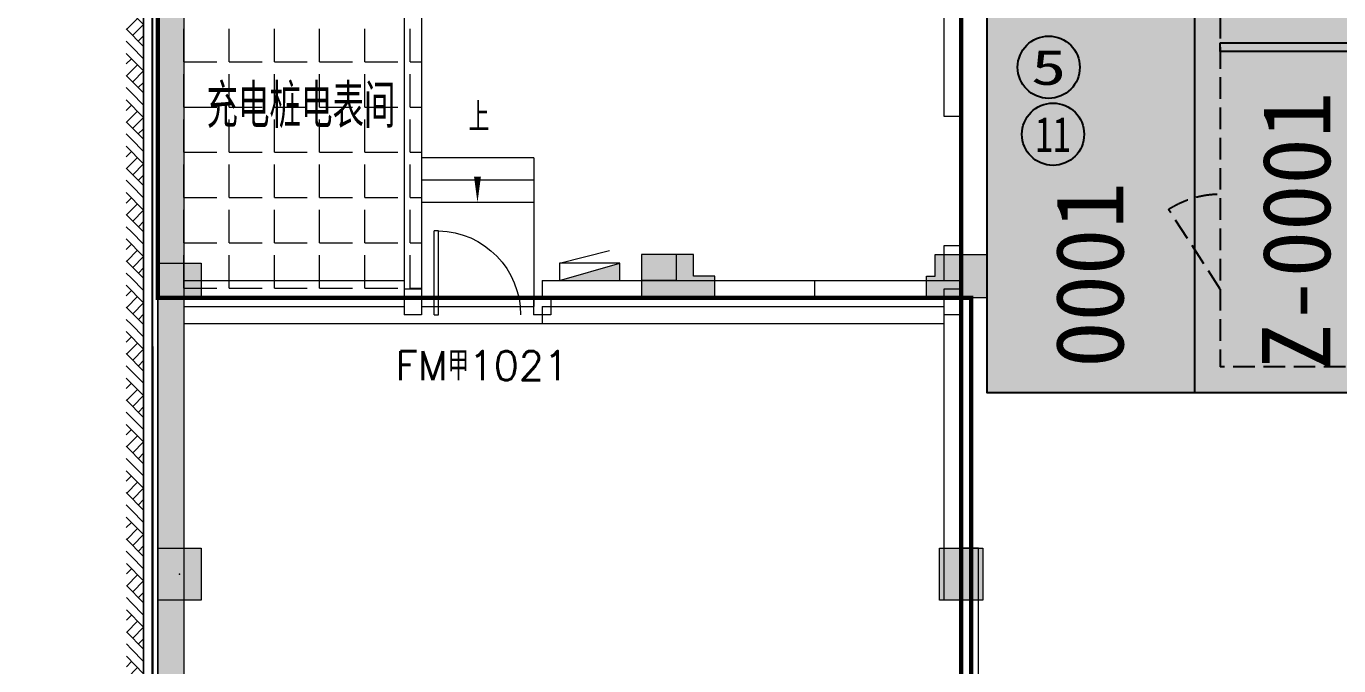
# Model space of a CAD drawing. Extents: x -264757 to 86229, y 4049843 to 4347093.
# Drawn here: x -102615 to -87418, y 4298849 to 4306249 of the extents above; entities that cross this region are included whole.
import ezdxf
from ezdxf.enums import TextEntityAlignment as Align

# ---------------------------------------------------------------- set-up
doc = ezdxf.new("R2010")
doc.units = 0
doc.header["$LTSCALE"] = 1000
doc.header["$MEASUREMENT"] = 0
doc.linetypes.add('AX-01DK-PB01$1$A-001-车位参照B1$0$A-001-车位参照B1$0$A-001-车位参照B1$0$A-H4-001-基本图形$0$A-001-车位B1$0$DASH', pattern=[0.35, 0.25, -0.1])
doc.linetypes.add('DASH', pattern=[0.35, 0.25, -0.1])
for name, color, linetype in [('不利因素11-尽端停车', 7, 'Continuous'), ('不利因素5-单面靠墙', 7, 'Continuous'), ('不可售车位', 255, 'Continuous'), ('子母车位', 7, 'Continuous')]:
    doc.layers.add(name, color=color, linetype=linetype)
doc.layers.add('无关图层', color=8, linetype='Continuous', lineweight=0)
doc.layers.add('车位归属楼栋范围线', color=7, linetype='Continuous', true_color=0x19e6c7)
doc.styles.add('AX-01DK-PB01$0$AX-001DK-01-PB01-02$0$_TCH_WINDOW', font='SIMPLEX', dxfattribs={"bigfont": 'GBCBIG'})
doc.styles.add('AX-01DK-PB01$0$AX-001DK-01-PP01$0$AX-001DK-01-PP01$0$_TCH_DIM', font='SIMPLEX', dxfattribs={"bigfont": 'GBCBIG'})
doc.styles.add('AX-01DK-PB01$1$AX-001DK-01-PB01-02$0$Standard', font='gbenor.shx', dxfattribs={"bigfont": 'gbcbig.shx'})
doc.styles.add('AX-ACK-BIANH1$0$黑体', font='simhei.ttf')
doc.styles.add('SX-ACK-PB01-WNC-ALL$0$黑体', font='simhei.ttf')
doc.styles.add('黑体', font='simhei.ttf')

# ---------------------------------------------------------------- blocks, each defined once
blk = doc.blocks.new('A$C741380cb')
at = {"layer": '子母车位', "true_color": 0x0617f9}
h = blk.add_hatch(color=5, dxfattribs=at)
h.dxf.hatch_style = 1
h.paths.add_polyline_path([(2400, 0), (2400, -10400), (0, -10400), (0, 0)])
blk = doc.blocks.new('子母车位1')
at = {"layer": '子母车位', "color": 8, "linetype": 'AX-01DK-PB01$1$A-001-车位参照B1$0$A-001-车位参照B1$0$A-001-车位参照B1$0$A-H4-001-基本图形$0$A-001-车位B1$0$DASH'}
for p, q in [((330318, -478521), (332118, -478521)), ((330318, -478521), (330318, -483071, 0)), ((332118, -478521), (332118, -483071, 0)), ((330318, -483071, 0), (332118, -483071, 0)), ((330318, -483621, 0), (332118, -483621, 0)), ((330318, -483621, 0), (330318, -488371)), ((332118, -483621, 0), (332118, -488371)), ((330318, -488371), (332118, -488371))]:
    blk.add_line(p, q, dxfattribs=at)
at = {"layer": '子母车位', "color": 83}
for p, q in [((330018, -483371, 0), (330018, -488671)), ((330018, -483371, 0), (332418, -483371, 0)), ((332418, -483371, 0), (332418, -488671)), ((330018, -488671), (332418, -488671))]:
    blk.add_line(p, q, dxfattribs=at)
blk.add_lwpolyline([(332418, -478271), (330018, -478271), (330018, -483371), (332418, -483371)], close=True, dxfattribs=at)
at = {"layer": '子母车位'}
blk.add_lwpolyline([(332118, -479521), (330318, -479521), (330318, -479621), (332118, -479621)], close=True, dxfattribs=at)
at = {"layer": '子母车位', "linetype": 'AX-01DK-PB01$1$A-001-车位参照B1$0$A-001-车位参照B1$0$A-001-车位参照B1$0$A-H4-001-基本图形$0$A-001-车位B1$0$DASH'}
for points in [[(330318, -482171), (329718, -481249)], [(332118, -482171), (332718, -481249)]]:
    blk.add_lwpolyline(points, dxfattribs=at)
at = {"layer": '子母车位', "elevation": 0}
blk.add_lwpolyline([(332118, -484621), (330318, -484621), (330318, -484721), (332118, -484721)], close=True, dxfattribs=at)
at = {"layer": '子母车位', "linetype": 'AX-01DK-PB01$1$A-001-车位参照B1$0$A-001-车位参照B1$0$A-001-车位参照B1$0$A-H4-001-基本图形$0$A-001-车位B1$0$DASH', "elevation": 0}
for points in [[(330318, -487471), (329718, -486549)], [(332118, -487471), (332718, -486549)]]:
    blk.add_lwpolyline(points, dxfattribs=at)
at = {"layer": '子母车位', "linetype": 'AX-01DK-PB01$1$A-001-车位参照B1$0$A-001-车位参照B1$0$A-001-车位参照B1$0$A-H4-001-基本图形$0$A-001-车位B1$0$DASH'}
for centre, start, end in [((330318, -482171, 0), 89.9997, 123.0554), ((332118, -482171, 0), 56.9439, 89.9997), ((330318, -487471), 89.9997, 123.0554), ((332118, -487471), 56.9439, 89.9997)]:
    blk.add_arc(centre, 1100, start, end, dxfattribs=at)
at = {"layer": '子母车位', "rotation": 179.9996583709065}
blk.add_blockref('A$C741380cb', (332418, -488671), dxfattribs=at)
blk = doc.blocks.new('SX-ACK-PB01-WNC-ALL$0$20200722.21183209')
at = {"layer": '不利因素5-单面靠墙', "true_color": 0x6d711d}
h = blk.add_hatch(color=66, dxfattribs=at)
h.dxf.hatch_style = 1
edge = h.paths.add_edge_path()
edge.add_arc((360, 360), 360, 0, 360)
at = {"layer": '不利因素5-单面靠墙'}
blk.add_circle((360, 360), 360, dxfattribs=at)
at = {"layer": '不利因素5-单面靠墙', "style": 'SX-ACK-PB01-WNC-ALL$0$黑体', "width": 1.390625}
blk.add_text('5', height=407, dxfattribs=at).set_placement((156, 156), (564, 156), align=Align.FIT)
blk = doc.blocks.new('20200722.21185040')
at = {"layer": '不利因素11-尽端停车', "true_color": 0xf21b23}
h = blk.add_hatch(color=240, dxfattribs=at)
h.dxf.hatch_style = 1
edge = h.paths.add_edge_path()
edge.add_arc((360, 360), 360, 0, 360)
at = {"layer": '不利因素11-尽端停车'}
blk.add_circle((360, 360), 360, dxfattribs=at)
at = {"layer": '不利因素11-尽端停车', "style": '黑体', "width": 0.695313}
blk.add_text('11', height=407.3, dxfattribs=at).set_placement((156, 156), (564, 156), align=Align.FIT)
blk = doc.blocks.new('销控车位')
at = {"layer": '不可售车位', "true_color": 0x757b8a}
h = blk.add_hatch(color=8, dxfattribs=at)
h.dxf.hatch_style = 1
h.paths.add_polyline_path([(2400, 0), (2400, -5300), (0, -5300), (0, 0)])
at = {"layer": '不可售车位', "color": 8, "true_color": 0x757b8a}
blk.add_lwpolyline([(2400, 0), (2400, -5300), (0, -5300), (0, 0)], close=True, dxfattribs=at)
blk = doc.blocks.new('AX-01DK-PB01$0$$DorLib2D$00000001')
at = {"layer": '无关图层'}
for p, q in [((0.45, 0.975), (0.5, 0.975)), ((0.45, 0), (0.45, 0.975)), ((0.5, 0), (0.5, 0.975)), ((0.5, 0), (0.45, 0))]:
    blk.add_line(p, q, dxfattribs=at)
at = {"layer": '无关图层', "lineweight": 13}
blk.add_arc((0.475, 0), 0.975, 91.4693, 180, dxfattribs=at)
blk = doc.blocks.new('AX-01DK-PB01$1$$LinePat$素土夯实')
at = {"layer": '无关图层'}
for p, q in [((0, -210), (210, 0)), ((120, -300), (420, 0)), ((420, 0), (608, -188)), ((495, -300), (795, 0)), ((615, 0), (705, -90)), ((210, -210), (300, -300)), ((315, -105), (502, -293)), ((705, -300), (795, -210))]:
    blk.add_line(p, q, dxfattribs=at)
blk = doc.blocks.new('SX-CK-PB001-WNC$0$20220215.14244236')
at = {"layer": '无关图层'}
h = blk.add_hatch(color=256, dxfattribs=at)
h.dxf.hatch_style = 1
h.paths.add_polyline_path([(600, 500), (600, 0), (0, 0), (0, 500)])
blk.add_lwpolyline([(600, 500), (600, 0), (0, 0), (0, 500)], close=True, dxfattribs=at)
blk.add_point((300, 250), dxfattribs=at)
blk = doc.blocks.new('PX-03CK-XHS$1$$TWTSYS$00000508')
at = {"layer": '无关图层'}
for p, q in [((-0.5, 0.5), (0.324, 1.224)), ((-0.5, 0.5), (-0.5, -0.5)), ((-0.5, -0.5), (0.5, 0.5)), ((0.5, 0.5), (-0.5, 0.5)), ((0.5, -0.5), (0.5, 0.5)), ((-0.5, -0.5), (0.5, -0.5))]:
    blk.add_line(p, q, dxfattribs=at)
blk.add_solid([(0.5, -0.5), (0.5, 0.5), (-0.5, -0.5)], dxfattribs=at)

msp = doc.modelspace()

# ---------------------------------------------------------------- hatches: boundary and pattern name
at = {"layer": '无关图层'}
h = msp.add_hatch(dxfattribs=at)
h.set_pattern_fill('ARMORED', color=256, scale=100)
h.set_pattern_definition([(50, (-1170526.14, 3919570.52), (358.63009, -31.37607), [37.5, -412.5]), (355, (-1170526.14, 3919570.52), (-69.37567, 376.09607), [30, -330]), (100.4514, (-1170496.25, 3919567.9), (289.25469, 344.71977), [31.8701, -350.57106]), (46.1842, (-1170526.14, 3919670.52), (533.62052, -82.7595), [56.25, -618.75]), (96.6356, (-1170481.67, 3919663.63), (467.33135, 487.05894), [47.80514, -525.8565]), (351.1842, (-1170526.14, 3919670.5), (467.33097, 487.0593), [45, -495]), (21, (-1170476.14, 3919645.52), (298.453526, -201.309445), [37.5, -412.5]), (326, (-1170476.14, 3919645.52), (121.65767, 362.57502), [30, -330]), (71.4514, (-1170451.27, 3919628.75), (420.11131, 161.26525), [31.8701, -350.57106]), (37.5, (-1170526.14, 3919570.52), (6.079928, 166.446927), [0, -326, 0, -335, 0, -331.25]), (7.5, (-1170526.14, 3919570.52), (131.53477, 197.205856), [0, -191, 0, -318.5, 0, -126.25]), (327.5, (-1170637.64, 3919570.52), (266.911218, -11.277436), [0, -125, 0, -390, 0, -517.5]), (317.5, (-1170687.64, 3919570.52), (291.593085, 50.05249), [0, -162.5, 0, -259, 0, -367.5]), (45, (-1170526.14, 3919570.52), (-176.776695, 176.776695), [])])
h.paths.add_polyline_path([(-100789.7, 4307558), (-101089.7, 4307558), (-101089.7, 4308908), (-100789.7, 4308908), (-100789.7, 4316857.6), (-101089.7, 4316857.6), (-101089.7, 4303108), (-100789.7, 4303108)])
for points in [[(-101089.6, 4307458), (-101089.6, 4281708), (-100789.6, 4281708), (-100789.6, 4307458)], [(-100589.7, 4303108), (-101089.7, 4303108), (-101089.7, 4303508), (-100589.7, 4303508)], [(-94639.8, 4303108), (-94639.8, 4303358), (-94889.8, 4303358), (-94889.8, 4303608), (-95089.8, 4303608), (-95489.8, 4303608), (-95489.8, 4303108), (-95089.8, 4303108)], [(-92190.2, 4303108), (-92190.2, 4303358), (-92090.2, 4303358), (-92090.2, 4303608), (-91890.2, 4303608), (-91490.2, 4303608), (-91490.2, 4303108), (-91890.2, 4303108)]]:
    msp.add_hatch(color=256, dxfattribs=at).paths.add_polyline_path(points)
h = msp.add_hatch(color=256, dxfattribs=at)
h.dxf.hatch_style = 1
h.paths.add_polyline_path([(-94639.8, 4303108), (-94639.8, 4303358), (-94889.8, 4303358), (-94889.8, 4303608), (-95089.8, 4303608), (-95089.8, 4303308), (-95489.8, 4303308), (-95489.8, 4303108), (-95089.8, 4303108)])
h = msp.add_hatch(color=256, dxfattribs=at)
h.dxf.hatch_style = 1
h.paths.add_polyline_path([(-92190.2, 4303108), (-92190.2, 4303358), (-92090.2, 4303358), (-92090.2, 4303608), (-91890.2, 4303608), (-91490.2, 4303608), (-91490.2, 4303108), (-91890.2, 4303108)])
h = msp.add_hatch(dxfattribs=at)
h.set_pattern_fill('钢筋混凝土', color=256, scale=100)
h.set_pattern_definition([(45, (-4e-05, 0.0001), (-176.776695, 176.776695), []), (50, (-4e-05, 0.0001), (717.26018, -62.752135), [75, -825]), (355, (-4e-05, 0.0001), (-138.75133, 752.19213), [60, -660]), (100.4514, (59.8, -5.2), (578.50938, 689.43954), [63.74019, -701.14211]), (46.1842, (-4e-05, 200), (1067.24105, -165.51901), [112.5, -1237.5]), (96.6356, (88.9, 186.2), (934.6627, 974.11787), [95.6103, -1051.713]), (351.1842, (-4e-05, 200), (934.66195, 974.1186), [90, -990]), (21, (100, 150), (596.90705, -402.61889), [75, -825]), (326, (100, 150), (243.31533, 725.15005), [60, -660]), (71.4514, (149.74, 116.45), (840.22263, 322.5305), [63.74019, -701.14211]), (37.5, (-4e-05, 0.0001), (12.159855, 332.893854), [0, -652, 0, -670, 0, -662.5]), (7.5, (-4e-05, 0.0001), (263.069537, 394.411712), [0, -382, 0, -637, 0, -252.5]), (327.5, (-223, 0.0001), (533.822436, -22.554872), [0, -250, 0, -780, 0, -1035]), (317.5, (-323, 0.0001), (583.18617, 100.10498), [0, -325, 0, -518, 0, -735])])
h.paths.add_polyline_path([(-101089.6, 4281508), (-101089.6, 4303108), (-100789.6, 4303108), (-100789.6, 4281808), (-92789.2, 4281808), (-92789.3, 4281508)])

# ---------------------------------------------------------------- linework, layer by layer
for p, q in [((-101089.6, 4307458), (-101089.6, 4281708)), ((-100789.6, 4307458), (-100789.6, 4281708)), ((-98239.4, 4307408), (-98239.7, 4303208)), ((-98039.4, 4307408), (-98039.7, 4303208)), ((-91989.3, 4307308.1), (-91989.4, 4305208)), ((-91789.4, 4305208), (-91789.3, 4307308.1)), ((-101257.3, 4307207.6), (-101251.4, 4281337.9)), ((-101251.4, 4281337.9), (-101257.3, 4307207.6)), ((-101151.4, 4281437.9), (-101157.3, 4307207.6)), ((-101141.4, 4281447.9), (-101147.3, 4307207.6)), ((-100789.6, 4305838.3), (-100789.6, 4306219.3)), ((-100265.7, 4305838.3), (-100265.7, 4306219.3)), ((-99741.9, 4305838.3), (-99741.9, 4306219.3)), ((-99218, 4305838.3), (-99218, 4306219.3)), ((-98694.1, 4305838.3), (-98694.1, 4306219.3)), ((-98170.2, 4305838.3), (-98170.2, 4306219.3)), ((-100789.6, 4305838.3), (-100408.6, 4305838.3)), ((-100265.7, 4305838.3), (-99884.7, 4305838.3)), ((-99741.9, 4305838.3), (-99360.9, 4305838.3)), ((-99218, 4305838.3), (-98837, 4305838.3)), ((-98694.1, 4305838.3), (-98313.1, 4305838.3)), ((-98170.2, 4305838.3), (-98039.5, 4305838.3)), ((-100789.6, 4305314.4), (-100789.6, 4305695.4)), ((-100265.7, 4305314.4), (-100265.7, 4305695.4)), ((-99741.9, 4305314.4), (-99741.9, 4305695.4)), ((-99218, 4305314.4), (-99218, 4305695.4)), ((-98694.1, 4305314.4), (-98694.1, 4305695.4)), ((-98170.2, 4305314.4), (-98170.2, 4305695.4)), ((-100789.6, 4305314.4), (-100408.6, 4305314.4)), ((-100265.7, 4305314.4), (-99884.7, 4305314.4)), ((-99741.9, 4305314.4), (-99360.9, 4305314.4)), ((-99218, 4305314.4), (-98837, 4305314.4)), ((-98694.1, 4305314.4), (-98313.1, 4305314.4)), ((-98170.2, 4305314.4), (-98039.5, 4305314.4)), ((-100789.6, 4304790.5), (-100789.6, 4305171.5)), ((-100265.7, 4304790.5), (-100265.7, 4305171.5)), ((-99741.9, 4304790.5), (-99741.9, 4305171.5)), ((-99218, 4304790.5), (-99218, 4305171.5)), ((-98694.1, 4304790.5), (-98694.1, 4305171.5)), ((-98170.2, 4304790.5), (-98170.2, 4305171.5)), ((-91989.4, 4305208), (-91789.4, 4305208)), ((-100789.6, 4304790.5), (-100408.6, 4304790.5)), ((-100265.7, 4304790.5), (-99884.7, 4304790.5)), ((-99741.9, 4304790.5), (-99360.9, 4304790.5)), ((-99218, 4304790.5), (-98837, 4304790.5)), ((-98694.1, 4304790.5), (-98313.1, 4304790.5)), ((-98170.2, 4304790.5), (-98039.5, 4304790.5)), ((-96739.3, 4304728), (-98039.7, 4304728)), ((-96739.3, 4304728), (-96739.3, 4303008)), ((-100789.6, 4304266.6), (-100789.6, 4304647.6)), ((-100265.7, 4304266.6), (-100265.7, 4304647.6)), ((-99741.9, 4304266.6), (-99741.9, 4304647.6)), ((-99218, 4304266.6), (-99218, 4304647.6)), ((-98694.1, 4304266.6), (-98694.1, 4304647.6)), ((-98170.2, 4304266.6), (-98170.2, 4304647.6)), ((-96739.3, 4304468), (-98039.7, 4304468)), ((-100789.6, 4304266.6), (-100408.6, 4304266.6)), ((-100265.7, 4304266.6), (-99884.7, 4304266.6)), ((-99741.9, 4304266.6), (-99360.9, 4304266.6)), ((-99218, 4304266.6), (-98837, 4304266.6)), ((-98694.1, 4304266.6), (-98313.1, 4304266.6)), ((-98170.2, 4304266.6), (-98039.5, 4304266.6)), ((-100789.6, 4303742.8), (-100789.6, 4304123.8)), ((-100265.7, 4303742.8), (-100265.7, 4304123.8)), ((-99741.9, 4303742.8), (-99741.9, 4304123.8)), ((-99218, 4303742.8), (-99218, 4304123.8)), ((-98694.1, 4303742.8), (-98694.1, 4304123.8)), ((-98170.2, 4303742.8), (-98170.2, 4304123.8)), ((-96739.3, 4304208), (-98039.7, 4304208)), ((-100789.6, 4303742.8), (-100408.6, 4303742.8)), ((-100265.7, 4303742.8), (-99884.7, 4303742.8)), ((-99741.9, 4303742.8), (-99360.9, 4303742.8)), ((-99218, 4303742.8), (-98837, 4303742.8)), ((-98694.1, 4303742.8), (-98313.1, 4303742.8)), ((-98170.2, 4303742.8), (-98039.6, 4303742.8)), ((-91789.6, 4303708), (-91989.6, 4303708)), ((-91989.6, 4303708), (-91989.6, 4303308)), ((-91789.6, 4303208.1), (-91789.6, 4303708)), ((-100789.6, 4303218.9), (-100789.6, 4303599.9)), ((-100265.7, 4303218.9), (-100265.7, 4303599.9)), ((-99741.9, 4303218.9), (-99741.9, 4303599.9)), ((-99218, 4303218.9), (-99218, 4303599.9)), ((-98694.1, 4303218.9), (-98694.1, 4303599.9)), ((-98170.2, 4303218.9), (-98170.2, 4303599.9)), ((-100789.6, 4303308), (-98239.7, 4303308)), ((-100789.6, 4303308), (-100789.6, 4303108)), ((-100789.6, 4303218.9), (-100408.6, 4303218.9)), ((-100265.7, 4303218.9), (-99884.7, 4303218.9)), ((-99741.9, 4303218.9), (-99360.9, 4303218.9)), ((-99218, 4303218.9), (-98837, 4303218.9)), ((-98694.1, 4303218.9), (-98313.1, 4303218.9)), ((-98039.7, 4303208), (-98239.7, 4303208)), ((-98239.7, 4303207.9), (-98239.7, 4302907.9)), ((-98170.2, 4303218.9), (-98039.6, 4303218.9)), ((-98039.7, 4303207.9), (-98039.7, 4302907.9)), ((-96739.3, 4303308), (-96739.4, 4302907.8)), ((-96639.3, 4303308), (-96639.4, 4303108)), ((-96639.3, 4303308), (-93489.6, 4303308)), ((-93489.6, 4303308), (-93489.6, 4303308)), ((-93489.6, 4303308), (-91789.6, 4303308)), ((-93489.6, 4303308), (-93489.6, 4303108)), ((-91989.6, 4303208), (-91989.6, 4302908)), ((-91789.6, 4303208), (-91989.6, 4303208)), ((-91789.6, 4303208), (-91789.6, 4302907.9)), ((-100789.6, 4303108), (-98239.7, 4303108)), ((-96639.4, 4303108), (-93489.6, 4303108)), ((-96539.4, 4303108), (-96539.4, 4302907.8)), ((-93489.6, 4303108), (-91989.6, 4303108)), ((-100789.6, 4303008), (-98239.7, 4303008)), ((-100789.6, 4303008), (-100789.6, 4302808)), ((-98039.7, 4302907.9), (-98239.7, 4302907.9)), ((-98039.7, 4303008), (-96739.4, 4303008)), ((-97890, 4303008), (-96890, 4303008)), ((-96539.4, 4302907.8), (-96739.4, 4302907.8)), ((-96639.4, 4303008), (-91989.6, 4303008)), ((-96639.4, 4303008), (-96639.4, 4302808)), ((-91989.6, 4302908), (-91990, 4299608)), ((-91789.6, 4302907.9), (-91989.6, 4302908)), ((-91789.6, 4302907.9), (-91989.6, 4302908)), ((-91789.6, 4302907.9), (-91790, 4299608)), ((-100789.6, 4302808), (-98139.7, 4302808)), ((-98239.7, 4302808), (-96639.4, 4302808)), ((-97890, 4302808), (-96890, 4302808)), ((-96639.4, 4302808), (-91989.6, 4302808)), ((-91789.9, 4300208), (-91790.1, 4298554)), ((-91589.9, 4300208), (-91789.9, 4300208)), ((-91590.1, 4298554), (-91589.9, 4300208)), ((-91790, 4299608), (-91990, 4299608))]:
    msp.add_line(p, q, dxfattribs=at)
for points in [[(-101089.7, 4316857.6), (-100789.7, 4316857.6), (-100789.7, 4303108), (-101089.7, 4303108)], [(-100589.7, 4303108), (-101089.7, 4303108), (-101089.7, 4303508), (-100589.7, 4303508)], [(-94639.8, 4303108), (-94639.8, 4303358), (-94889.8, 4303358), (-94889.8, 4303608), (-95089.8, 4303608), (-95089.8, 4303308), (-95489.8, 4303308), (-95489.8, 4303108), (-95089.8, 4303108)], [(-94639.8, 4303108), (-94639.8, 4303358), (-94889.8, 4303358), (-94889.8, 4303608), (-95089.8, 4303608), (-95089.8, 4303608), (-95489.8, 4303608), (-95489.8, 4303108), (-95089.8, 4303108)], [(-92190.2, 4303108), (-92190.2, 4303358), (-92090.2, 4303358), (-92090.2, 4303608), (-91890.2, 4303608), (-91890.2, 4303608), (-91490.2, 4303608), (-91490.2, 4303108), (-91890.2, 4303108)], [(-92190.2, 4303108), (-92190.2, 4303358), (-92090.2, 4303358), (-92090.2, 4303608), (-91890.2, 4303608), (-91890.2, 4303608), (-91490.2, 4303608), (-91490.2, 4303108), (-91890.2, 4303108)], [(-101089.6, 4281508), (-101089.6, 4303108), (-100789.6, 4303108), (-100789.6, 4281808), (-92789.2, 4281808), (-92789.3, 4281508)]]:
    msp.add_lwpolyline(points, close=True, dxfattribs=at)
msp.add_lwpolyline([(-97390, 4304925.2, 0, 0, 0), (-97390, 4304208, 0, 80, 0), (-97390, 4304508, 0, 0, 0)], format="xyseb", dxfattribs=at)
at = {"layer": '车位归属楼栋范围线', "linetype": 'DASH', "ltscale": 5, "const_width": 50}
msp.add_lwpolyline([(-91675.2, 4296522.8), (-91675.2, 4303108), (-101089.7, 4303108), (-101089.7, 4307258), (-102589.6, 4307258), (-102589.6, 4309208), (-101089.7, 4309208), (-101089.7, 4316858), (-98339.4, 4316857.6), (-98339.4, 4319328), (-88639.4, 4319328), (-88639.3, 4316857.8), (-83339.6, 4316856.5), (-83339.7, 4319328.8), (-73639.4, 4319328.8), (-73639.4, 4316859.2), (-68339, 4316859.2), (-68339.1, 4319330.2), (-58639, 4319330.2), (-58639.4, 4316857.6), (-55889.3, 4316857.4), (-55889.3, 4313051.8), (-52505.7, 4313051.8)], dxfattribs=at)
msp.add_lwpolyline([(-91489.1, 4261290.7), (-78839.6, 4261290.7), (-78839.6, 4267288), (-69884.5, 4267288), (-69884.5, 4261658.5), (-69884.5, 4260878), (-54338.3, 4260878), (-54338.3, 4272552.9), (-61895.3, 4272552.9), (-61895.3, 4307557.8), (-67539.6, 4307557.8), (-67539.6, 4313016.8), (-74742.8, 4313016.8), (-74742.8, 4307558), (-82539.6, 4307558), (-82539.6, 4312873.6), (-89438.8, 4312873.6), (-89438.8, 4307558), (-91789.2, 4307558), (-91790.5, 4278306.9), (-91537.9, 4278306.9)], close=True, dxfattribs=at)

# ---------------------------------------------------------------- block references
at = {"layer": '不利因素11-尽端停车'}
msp.add_blockref('20200722.21185040', (-91086, 4304638.9, 0), dxfattribs=at)
at = {"layer": '不利因素5-单面靠墙'}
msp.add_blockref('SX-ACK-PB01-WNC-ALL$0$20200722.21183209', (-91135.9, 4305414.3, 0), dxfattribs=at)
at = {"layer": '不可售车位'}
msp.add_blockref('销控车位', (-91489, 4307307.8, 0), dxfattribs=at)
at = {"layer": '子母车位', "xscale": -1, "rotation": 359.9996583709064}
msp.add_blockref('子母车位1', (243332, 4790677.1), dxfattribs=at)
at = {"layer": '无关图层'}
for name, p, xscale, yscale, zscale, rotation in [('AX-01DK-PB01$1$$LinePat$素土夯实', (-101257.2, 4306551.2), 0.6747838071015365, 0.6666666666666666, 0.6666666666666666, 270.0132082097941), ('AX-01DK-PB01$1$$LinePat$素土夯实', (-101257.1, 4306014.7), 0.6747838071015365, 0.6666666666666666, 0.6666666666666666, 270.0132082097941), ('AX-01DK-PB01$1$$LinePat$素土夯实', (-101257, 4305478.3), 0.6747838071015365, 0.6666666666666666, 0.6666666666666666, 270.0132082097941), ('AX-01DK-PB01$1$$LinePat$素土夯实', (-101256.9, 4304941.8), 0.6747838071015365, 0.6666666666666666, 0.6666666666666666, 270.0132082097941), ('AX-01DK-PB01$1$$LinePat$素土夯实', (-101256.7, 4304405.4), 0.6747838071015365, 0.6666666666666666, 0.6666666666666666, 270.0132082097941), ('AX-01DK-PB01$1$$LinePat$素土夯实', (-101256.6, 4303868.9), 0.6747838071015365, 0.6666666666666666, 0.6666666666666666, 270.0132082097941), ('AX-01DK-PB01$0$$DorLib2D$00000001', (-97390, 4302908), -1000, 1000, -1000, 359.9996103938052), ('AX-01DK-PB01$1$$LinePat$素土夯实', (-101256.5, 4303332.5), 0.6747838071015365, 0.6666666666666666, 0.6666666666666666, 270.0132082097941), ('AX-01DK-PB01$1$$LinePat$素土夯实', (-101256.4, 4302796), 0.6747838071015365, 0.6666666666666666, 0.6666666666666666, 270.0132082097941), ('AX-01DK-PB01$1$$LinePat$素土夯实', (-101256.2, 4302259.6), 0.6747838071015365, 0.6666666666666666, 0.6666666666666666, 270.0132082097941), ('AX-01DK-PB01$1$$LinePat$素土夯实', (-101256.1, 4301723.1), 0.6747838071015365, 0.6666666666666666, 0.6666666666666666, 270.0132082097941), ('AX-01DK-PB01$1$$LinePat$素土夯实', (-101256, 4301186.6), 0.6747838071015365, 0.6666666666666666, 0.6666666666666666, 270.0132082097941), ('AX-01DK-PB01$1$$LinePat$素土夯实', (-101255.9, 4300650.2), 0.6747838071015365, 0.6666666666666666, 0.6666666666666666, 270.0132082097941), ('AX-01DK-PB01$1$$LinePat$素土夯实', (-101255.7, 4300113.7), 0.6747838071015365, 0.6666666666666666, 0.6666666666666666, 270.0132082097941), ('AX-01DK-PB01$1$$LinePat$素土夯实', (-101255.6, 4299577.3), 0.6747838071015365, 0.6666666666666666, 0.6666666666666666, 270.0132082097941), ('AX-01DK-PB01$1$$LinePat$素土夯实', (-101255.5, 4299040.8), 0.6747838071015365, 0.6666666666666666, 0.6666666666666666, 270.0132082097941)]:
    msp.add_blockref(name, p, dxfattribs=dict(at, xscale=xscale, yscale=yscale, zscale=zscale, rotation=rotation))
at = {"layer": '无关图层', "xscale": 700, "yscale": 200, "zscale": 700}
msp.add_blockref('PX-03CK-XHS$1$$TWTSYS$00000508', (-96089.8, 4303408), dxfattribs=at)
at = {"layer": '无关图层', "rotation": 90}
for p in [(-100589.6, 4299608), (-91539.6, 4299608)]:
    msp.add_blockref('SX-CK-PB001-WNC$0$20220215.14244236', p, dxfattribs=at)

# ---------------------------------------------------------------- texts
at = {"layer": '无关图层'}
for s, height, style, p in [('充电桩电表间', 506.38, 'AX-01DK-PB01$1$AX-001DK-01-PB01-02$0$Standard', (-100527.3, 4305072.6)), ('上', 337.6, 'AX-01DK-PB01$0$AX-001DK-01-PP01$0$AX-001DK-01-PP01$0$_TCH_DIM', (-97494.3, 4305030.2))]:
    msp.add_text(s, height=height, dxfattribs=dict(at, style=style)).set_placement(p)
for s, height, rotation, style, p in [('Z-0001', 788.61, 90, 'AX-ACK-BIANH1$0$黑体', (-87516.2, 4302271.6)), ('0001', 788.61, 90, 'AX-ACK-BIANH1$0$黑体', (-89910, 4302297.4)), ('FM甲1021', 337.59, 359.99961, 'AX-01DK-PB01$0$AX-001DK-01-PB01-02$0$_TCH_WINDOW', (-98340.8, 4302153.1))]:
    msp.add_text(s, height=height, rotation=rotation, dxfattribs=dict(at, style=style)).set_placement(p)

doc.saveas('drawing.dxf')
